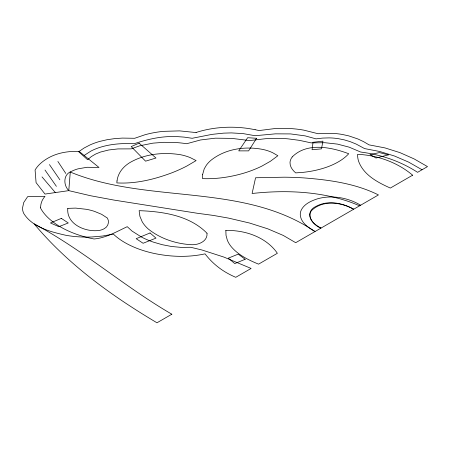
<?xml version="1.0" encoding="UTF-8"?>
<svg xmlns="http://www.w3.org/2000/svg" width="450" height="450" viewBox="0 0 450 450"><rect width="100%" height="100%" fill="white"/><g stroke="black" fill="none" stroke-linecap="round" stroke-linejoin="round"><path stroke-width="0.67" d="M84.139 155.453L90.939 151.082A48.054 27.742 0 0 1 99.017 147.667C110.312 143.927 122.366 143.139 134.184 143.724C144.366 140.31 154.868 137.638 165.6 136.8A56.52 32.631 0 0 1 176.546 136.564L184.174 137.115L192.15 138.285L212.018 134.37L223.616 133.138L231.334 132.907L243.045 133.594L255.077 135.714L275.417 133.847L290.571 133.92L305.173 135.877L316.018 138.859L322.616 138.082L329.04 137.886A39.634 22.883 0 0 1 338.377 138.673L344.413 139.905L350.319 141.699L356.102 144.045L364.573 148.584L379.896 151.532L394.611 156.06L408.679 162.141L422.049 169.751M196.116 132.564L179.55 130.882L163.541 131.349A68.501 39.549 0 0 0 144.877 134.786L134.679 138.285L122.377 138.088L114.508 138.639L106.965 139.742L99.816 141.407A54.9 31.697 0 0 0 89.944 144.962L84.021 148.056L78.688 151.729L87.609 159.739L91.288 156.611L95.603 154.058L100.491 152.055L108.742 149.979L117.917 148.922L131.209 148.871L139.742 145.789L152.977 143.145L163.873 142.307L175.224 142.487A74.627 43.082 0 0 1 186.699 143.724L200.503 139.972L215.376 138.178L231.643 138.369L249.626 140.574L265.427 138.718L276.789 138.324A77.822 44.927 0 0 1 288.011 138.847L299.351 140.338L311.062 142.864L325.007 142.723L337.511 144.112L349.178 147.167L360.613 152.016L364.663 152.601A98.426 56.824 0 0 1 380.194 155.863C393.407 159.384 406.108 164.886 417.589 172.328L427.5 166.607L414.113 158.906L399.938 152.623L384.93 147.898L369.034 144.866L363.651 141.677L357.924 138.977L348.756 135.877L342.304 134.46A49.809 28.755 0 0 0 332.179 133.324L318.004 133.712L303.913 130.162A69.165 39.932 0 0 0 289.266 128.492L274.247 128.644L259.043 130.562L255.111 129.668M359.623 205.796L353.419 203.259A117.039 67.573 0 0 0 334.041 197.274C307.266 190.896 279.371 190.496 252.101 193.494L255.572 177.761L284.31 177.193A198.692 114.716 0 0 1 303.739 177.902C329.214 179.871 355.331 183.403 378.45 194.929L295.706 242.696L283.252 235.429L267.773 228.825L249.486 223.014L228.606 218.121L213.356 215.426L197.106 213.232L113.957 200.076L90.602 195.75L68.782 190.637L45 194.068L36.079 182.627L35.089 170.038A51.699 29.846 0 0 1 44.837 160.093C54.844 153.208 67.191 150.907 79.183 151.447L99.006 167.462L87.081 167.276L78.03 168.846A28.457 16.431 0 0 0 71.696 171.27C63.169 174.116 63.124 184.995 68.782 190.637L70.267 172.041C148.562 204.368 242.595 182.391 315.028 231.542C308.132 227.632 299.121 221.529 300.381 212.422C302.445 204.733 310.635 201.009 317.588 198.793A30.004 17.325 0 0 1 327.173 197.111C338.799 196.301 350.646 199.181 360.613 205.222M42.024 176.906L55.401 192.639M45 170.038L56.391 186.345M49.455 164.604L59.861 179.764M57.881 161.46L65.807 173.469M196.059 132.508A70.133 40.489 0 0 1 255.071 129.729M207.017 233.257C207.709 241.301 198.664 244.918 191.953 244.727C176.434 243.979 160.521 238.849 148.32 229.05A55.642 32.124 0 0 1 142.166 221.687L139.899 216.321L139.134 210.662C162.956 211.539 189.585 215.449 207.017 233.257M225.844 230.394L226.029 235.412L227.329 240.176A56.773 32.777 0 0 0 231.373 246.87C238.483 255.184 248.631 260.038 258.548 264.15L277.374 253.282C269.156 241.346 255.403 234.332 241.419 231.722A46.378 26.775 0 0 0 229.821 230.439L225.844 230.394M40.556 207.236L40.539 208.086C44.089 214.661 49.781 219.791 55.856 224.004A86.192 49.759 0 0 0 74.677 233.589A84.645 48.87 0 0 0 94.05 238.978C105.964 237.971 116.617 231.638 127.243 226.676L132.041 231.081L141.598 237.122A74.886 43.234 0 0 0 153.382 242.128L162.152 244.682L171.422 246.471L180.99 247.376L190.665 247.275L201.876 249.964L223.83 257.062L251.111 268.442L235.755 277.312A82.586 47.683 0 0 1 227.768 273.414C218.931 268.571 211.157 261.849 205.037 253.856C188.449 257.501 171.129 256.944 154.558 253.53A83.391 48.144 0 0 1 136.688 248.248C128.211 244.873 120.026 240.441 113.372 234.118L102.431 236.059L91.603 236.987A70.194 40.523 0 0 1 65.807 235.277C50.676 231.778 32.591 227.514 23.766 213.486A35.584 20.548 0 0 1 22.5 208.125L23.743 202.5L27.658 196.644L45 196.357L44.46 197.004A40.421 23.338 0 0 0 41.946 201.071L40.973 204.03L40.556 207.236M67.787 208.373C66.234 224.511 86.13 232.56 99.574 230.377A12.544 7.239 0 0 0 104.518 228.504C108.214 226.558 109.569 221.681 107.426 218.098L101.604 214.312L94.494 211.376A44.522 25.706 0 0 0 86.586 209.329L75.651 208.102L67.787 208.373M309.836 214.341C309.291 221.001 315.9 225.259 320.974 228.111C311.709 224.792 304.009 211.922 316.018 206.37C327.808 199.924 342.506 202.832 353.678 209.227C341.173 202.146 322.875 199.699 311.692 210.431A19.8 11.43 0 0 0 309.836 214.341M202.601 174.6L202.556 178.622C216.079 179.162 229.635 177.204 242.629 173.509A94.742 54.697 0 0 0 261.849 166.112L270.382 161.286L277.869 155.734L272.644 152.702A35.094 20.261 0 0 0 263.599 149.597C245.784 145.884 225.692 148.635 211.151 160.138A48.426 27.962 0 0 0 206.376 165.201L204.238 168.834L202.601 174.6M117.011 180.951L116.843 182.914C135.63 183.977 154.316 179.393 171.799 172.839A130.517 75.353 0 0 0 186.919 165.982L196.116 160.599L190.373 157.674A37.699 21.769 0 0 0 180.624 154.749C163.434 151.909 144.619 153.833 129.454 162.838A46.221 26.685 0 0 0 124.054 167.102C120.263 170.781 117.641 175.686 117.011 180.951M313.048 142.29L312.058 149.726L321.469 148.871L322.954 141.148L313.048 142.29M256.562 138.285L248.636 150.874L238.725 150.874L247.646 137.717L256.562 138.285M292.224 156.926L291.296 158.327A25.875 14.94 0 0 0 290.014 162.675C289.912 166.826 292.669 170.364 295.706 172.901L303.368 172.322A70.386 40.635 0 0 0 314.809 170.494C324.197 168.441 333.484 165.257 341.522 159.891A57.932 33.446 0 0 0 348.722 153.731C331.223 147.133 306.911 142.088 292.224 156.926M171.838 314.213L156.971 322.791C111.696 295.864 68.074 264.488 34.099 223.819C82.688 249.705 124.256 286.627 171.838 314.213M412.633 175.191L390.341 188.061C377.719 182.43 363.538 175.005 358.56 161.179A59.31 34.245 0 0 1 357.637 154.305C377.527 155.25 397.344 162.292 412.633 175.191M139.134 143.151L131.209 146.582L145.575 161.173L155.981 158.023L139.134 143.151M61.346 218.385L50.445 222.958L58.871 226.676L68.282 222.958L61.346 218.385M150.036 232.971L136.164 238.691L143.1 243.27L155.981 238.123L150.036 232.971M245.166 259.29L234.765 263.582L228.319 258.142L238.23 254.138L245.166 259.29M388.356 154.879L375.969 158.023L370.024 154.592L379.44 152.589L388.356 154.879"/></g></svg>
